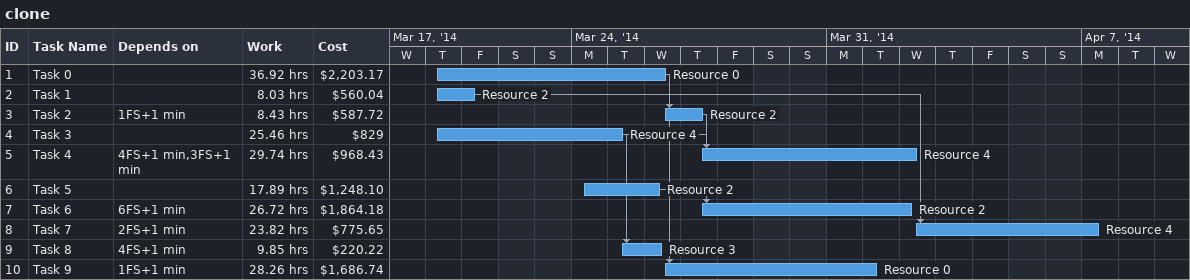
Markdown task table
clone

| ID | Task | Start | Finish | Predecessors | Resources | Work (h) | Cost ($) |
|---|---|---|---|---|---|---|---|
| 1 | Task 0 | 2014-03-20 | 2014-03-26 |  | Resource 0 | 36.92 | 2203.17 |
| 2 | Task 1 | 2014-03-20 | 2014-03-21 |  | Resource 2 | 8.03 | 560.04 |
| 3 | Task 2 | 2014-03-26 | 2014-03-27 | 1FS+1min | Resource 2 | 8.43 | 587.72 |
| 4 | Task 3 | 2014-03-20 | 2014-03-25 |  | Resource 4 | 25.46 | 829 |
| 5 | Task 4 | 2014-03-27 | 2014-04-02 | 4FS+1min, 3FS+1min | Resource 4 | 29.74 | 968.43 |
| 6 | Task 5 | 2014-03-24 | 2014-03-26 |  | Resource 2 | 17.89 | 1248.10 |
| 7 | Task 6 | 2014-03-27 | 2014-04-02 | 6FS+1min | Resource 2 | 26.72 | 1864.18 |
| 8 | Task 7 | 2014-04-02 | 2014-04-07 | 2FS+1min | Resource 4 | 23.82 | 775.65 |
| 9 | Task 8 | 2014-03-25 | 2014-03-26 | 4FS+1min | Resource 3 | 9.85 | 220.22 |
| 10 | Task 9 | 2014-03-26 | 2014-04-01 | 1FS+1min | Resource 0 | 28.26 | 1686.74 |
